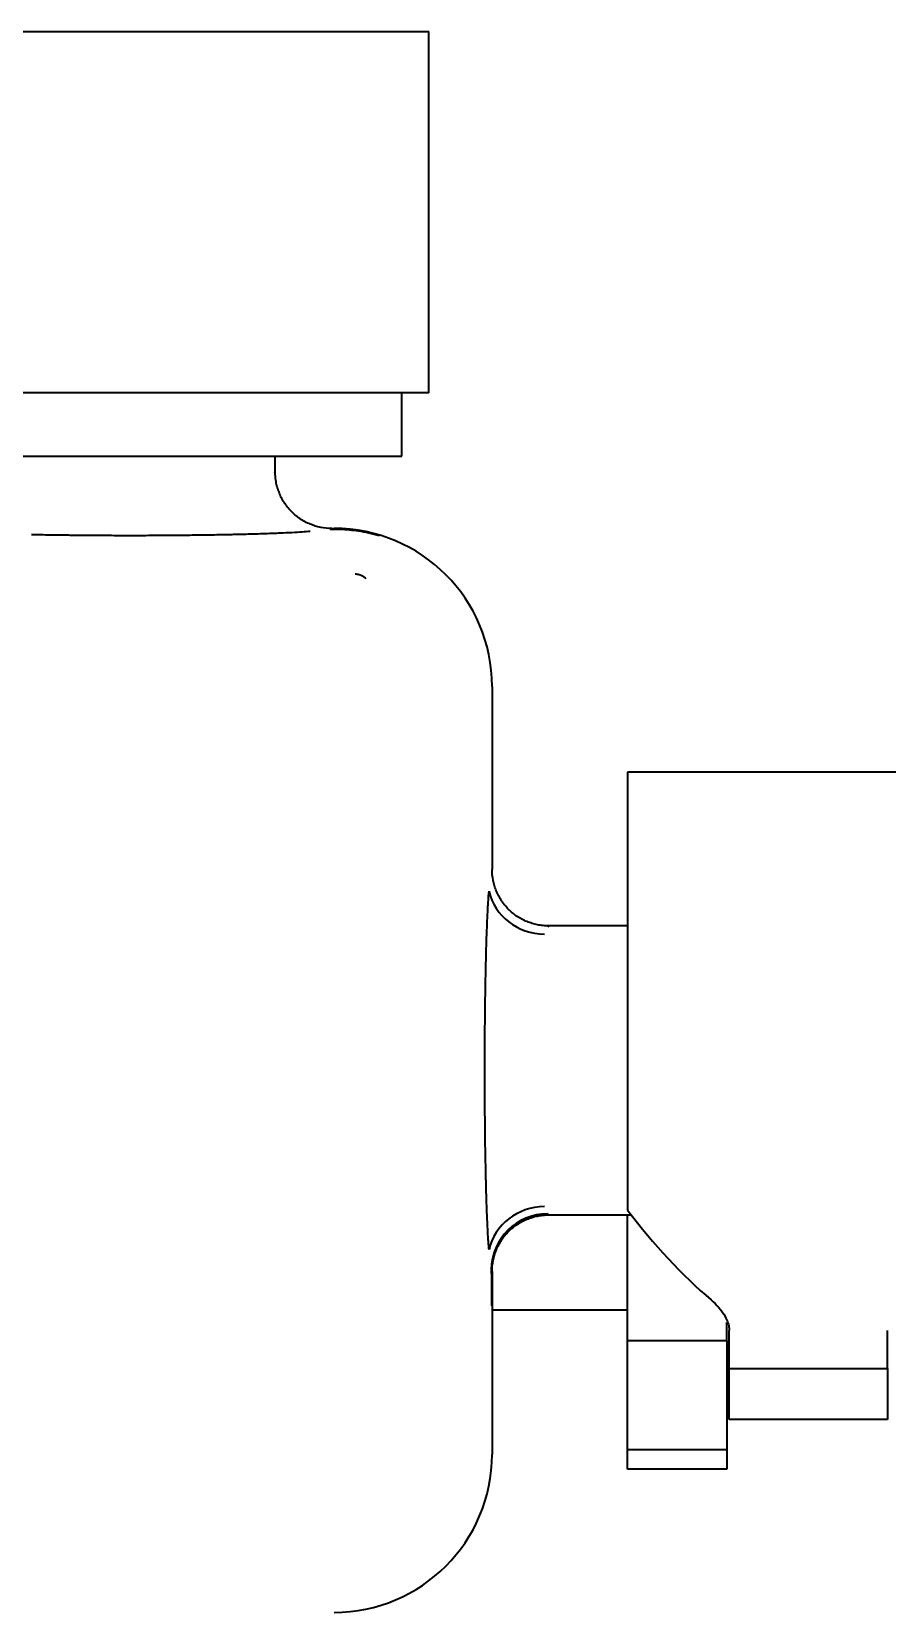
# Model space of a CAD drawing. Header units: inches. Extents: x 885 to 6823, y 710 to 5493.
# Drawn here: x 6690.27 to 6709.21, y 2264.86 to 2299.86 of the extents above; entities that cross this region are included whole.
import ezdxf

# ---------------------------------------------------------------- set-up
doc = ezdxf.new("R2010")
doc.units = ezdxf.units.IN
doc.layers.add('1', color=7, linetype='Continuous', true_color=0xffffff)

msp = doc.modelspace()

# ---------------------------------------------------------------- linework, layer by layer
at = {"layer": '1', "color": 7, "linetype": 'Continuous', "lineweight": 35}
for p, q in [((6685.858, 2299.856), (6699.058, 2299.856)), ((6699.058, 2291.856), (6699.058, 2299.856)), ((6699.058, 2291.856), (6685.858, 2291.856)), ((6698.458, 2290.456), (6698.458, 2291.857)), ((6686.458, 2290.456), (6692.458, 2290.456)), ((6692.458, 2290.456), (6698.458, 2290.456)), ((6695.658, 2290.106), (6695.658, 2290.456)), ((6696.873, 2288.838), (6696.944, 2288.839)), ((6696.908, 2288.856), (6696.96, 2288.856)), ((6700.458, 2285.358), (6700.458, 2281.305)), ((6703.458, 2283.456), (6703.458, 2273.761)), ((6711.458, 2283.456), (6703.458, 2283.456)), ((6703.458, 2280.056), (6701.709, 2280.056)), ((6701.709, 2273.656), (6703.539, 2273.656)), ((6703.458, 2270.87), (6703.458, 2273.656)), ((6700.458, 2272.406), (6700.458, 2268.353)), ((6700.46, 2271.556), (6703.459, 2271.556)), ((6705.658, 2270.87), (6705.658, 2271.272)), ((6703.458, 2270.431), (6703.458, 2270.87)), ((6705.658, 2270.87), (6703.458, 2270.87)), ((6705.658, 2270.87), (6705.658, 2270.431)), ((6705.708, 2270.256), (6705.708, 2271.094)), ((6709.208, 2270.256), (6709.208, 2271.094)), ((6703.458, 2268.451), (6703.458, 2270.431)), ((6705.658, 2270.431), (6705.658, 2268.451)), ((6705.708, 2270.256), (6709.208, 2270.256)), ((6705.708, 2269.125), (6705.708, 2270.256)), ((6709.208, 2270.256), (6709.208, 2269.125)), ((6709.208, 2269.125), (6705.708, 2269.125)), ((6703.458, 2268.027), (6703.458, 2268.451)), ((6705.658, 2268.451), (6703.458, 2268.451)), ((6705.658, 2268.451), (6705.658, 2268.027)), ((6705.658, 2268.027), (6703.458, 2268.027))]:
    msp.add_line(p, q, dxfattribs=at)
for centre, major_axis, ratio, start_param, end_param in [((6692.458, 2290.106), (3.2, 0), 0.048562, 6.157161, 6.283185), ((6696.956, 2285.353), (2.478, 2.478), 0.998783, 5.498396, 7.067974), ((6701.617, 2281.05), (-1.245, 0.111), 0.942269, 0.285425, 1.654635), ((6701.709, 2276.856), (0, 3.2), 0.048562, 0, 0.126027), ((6701.617, 2272.661), (-1.245, -0.111), 0.942278, 4.628736, 5.997943), ((6701.69, 2272.441), (-1.205, -0.332), 0.991474, 4.445601, 6.012009), ((6701.709, 2276.856), (0, 3.2), 0.048562, 3.015566, 3.141593), ((6705.708, 2276.856), (-3.879, 6.325), 0.486103, 1.769102, 2.160068), ((6696.956, 2268.358), (2.478, -2.478), 0.998783, 5.498396, 7.067974)]:
    msp.add_ellipse(centre, major_axis=major_axis, ratio=ratio, start_param=start_param, end_param=end_param, dxfattribs=at)
for points, knots in [([(6696.908, 2288.856), (6696.826, 2288.856), (6696.744, 2288.864), (6696.625, 2288.887), (6696.585, 2288.897), (6696.526, 2288.915), (6696.507, 2288.922), (6696.468, 2288.936), (6696.449, 2288.943), (6696.354, 2288.982), (6696.282, 2289.021), (6696.197, 2289.077), (6696.181, 2289.089), (6696.148, 2289.113), (6696.131, 2289.126), (6696.084, 2289.165), (6696.053, 2289.193), (6695.967, 2289.279), (6695.915, 2289.342), (6695.858, 2289.428), (6695.847, 2289.445), (6695.826, 2289.48), (6695.795, 2289.534), (6695.752, 2289.626), (6695.724, 2289.703), (6695.707, 2289.761), (6695.701, 2289.781), (6695.691, 2289.821), (6695.686, 2289.841), (6695.674, 2289.902), (6695.668, 2289.942), (6695.662, 2290.004), (6695.66, 2290.034), (6695.659, 2290.065), (6695.658, 2290.086), (6695.658, 2290.096), (6695.658, 2290.106)], [0, 0, 0, 0, 0.125, 0.125, 0.1875, 0.1875, 0.21875, 0.21875, 0.25, 0.25, 0.375, 0.375, 0.40625, 0.40625, 0.4375, 0.4375, 0.5, 0.5, 0.625, 0.625, 0.65625, 0.65625, 0.6875, 0.75, 0.8125, 0.8125, 0.84375, 0.84375, 0.875, 0.875, 0.9375, 0.9375, 0.96875, 0.984375, 0.984375, 1, 1, 1, 1]), ([(6696.429, 2288.79), (6696.378, 2288.785), (6696.319, 2288.78), (6696.185, 2288.771), (6696.111, 2288.766), (6695.947, 2288.757), (6695.857, 2288.753), (6695.736, 2288.748), (6695.711, 2288.747), (6695.661, 2288.745), (6695.584, 2288.742), (6695.504, 2288.739), (6695.34, 2288.733), (6695.225, 2288.73), (6694.983, 2288.723), (6694.857, 2288.72), (6694.691, 2288.717), (6694.657, 2288.716), (6694.59, 2288.715), (6694.488, 2288.713), (6694.314, 2288.709), (6694.171, 2288.707), (6694.063, 2288.706), (6694.027, 2288.705), (6693.953, 2288.704), (6693.916, 2288.704), (6693.731, 2288.702), (6693.581, 2288.7), (6693.278, 2288.698), (6693.125, 2288.697), (6692.815, 2288.695), (6692.659, 2288.695), (6692.423, 2288.695), (6692.344, 2288.695), (6692.188, 2288.695), (6692.11, 2288.695), (6691.877, 2288.696), (6691.724, 2288.697), (6691.419, 2288.699), (6691.268, 2288.701), (6691.082, 2288.703), (6691.044, 2288.703), (6690.971, 2288.704), (6690.86, 2288.706), (6690.752, 2288.707), (6690.539, 2288.71), (6690.401, 2288.713), (6690.266, 2288.716)], [0, 0, 0, 0, 0.0625, 0.0625, 0.125, 0.125, 0.1875, 0.1875, 0.203125, 0.203125, 0.21875, 0.25, 0.25, 0.3125, 0.3125, 0.375, 0.375, 0.390625, 0.390625, 0.40625, 0.4375, 0.46875, 0.46875, 0.484375, 0.484375, 0.5, 0.5, 0.5625, 0.5625, 0.625, 0.625, 0.6875, 0.6875, 0.71875, 0.71875, 0.75, 0.75, 0.8125, 0.8125, 0.875, 0.875, 0.890625, 0.890625, 0.90625, 0.9375, 0.9375, 1, 1, 1, 1]), ([(6701.709, 2280.056), (6701.699, 2280.056), (6701.689, 2280.056), (6701.668, 2280.056), (6701.637, 2280.057), (6701.606, 2280.06), (6701.545, 2280.066), (6701.505, 2280.072), (6701.444, 2280.084), (6701.424, 2280.088), (6701.384, 2280.098), (6701.364, 2280.104), (6701.305, 2280.122), (6701.229, 2280.149), (6701.137, 2280.193), (6701.083, 2280.223), (6701.048, 2280.244), (6701.03, 2280.255), (6700.945, 2280.312), (6700.882, 2280.364), (6700.796, 2280.45), (6700.768, 2280.481), (6700.729, 2280.529), (6700.716, 2280.545), (6700.692, 2280.578), (6700.68, 2280.595), (6700.623, 2280.679), (6700.585, 2280.751), (6700.546, 2280.846), (6700.538, 2280.865), (6700.524, 2280.904), (6700.518, 2280.923), (6700.5, 2280.982), (6700.49, 2281.022), (6700.466, 2281.142), (6700.458, 2281.223), (6700.458, 2281.305)], [0, 0, 0, 0, 0.015625, 0.015625, 0.03125, 0.0625, 0.0625, 0.125, 0.125, 0.15625, 0.15625, 0.1875, 0.1875, 0.25, 0.3125, 0.34375, 0.34375, 0.375, 0.375, 0.5, 0.5, 0.5625, 0.5625, 0.59375, 0.59375, 0.625, 0.625, 0.75, 0.75, 0.78125, 0.78125, 0.8125, 0.8125, 0.875, 0.875, 1, 1, 1, 1]), ([(6700.393, 2272.884), (6700.389, 2272.92), (6700.386, 2272.959), (6700.379, 2273.046), (6700.376, 2273.092), (6700.366, 2273.243), (6700.36, 2273.359), (6700.354, 2273.505), (6700.353, 2273.522), (6700.351, 2273.555), (6700.351, 2273.572), (6700.349, 2273.624), (6700.347, 2273.659), (6700.343, 2273.766), (6700.34, 2273.841), (6700.333, 2274.072), (6700.328, 2274.237), (6700.323, 2274.458), (6700.322, 2274.503), (6700.32, 2274.594), (6700.319, 2274.641), (6700.316, 2274.781), (6700.314, 2274.876), (6700.309, 2275.166), (6700.307, 2275.366), (6700.303, 2275.675), (6700.302, 2275.779), (6700.301, 2275.939), (6700.301, 2275.992), (6700.3, 2276.1), (6700.3, 2276.153), (6700.299, 2276.315), (6700.298, 2276.423), (6700.298, 2276.586), (6700.298, 2276.64), (6700.298, 2276.749), (6700.298, 2276.804), (6700.298, 2277.078), (6700.298, 2277.294), (6700.301, 2277.72), (6700.302, 2277.931), (6700.305, 2278.19), (6700.306, 2278.242), (6700.307, 2278.345), (6700.308, 2278.396), (6700.31, 2278.546), (6700.311, 2278.645), (6700.316, 2278.934), (6700.32, 2279.119), (6700.325, 2279.34), (6700.326, 2279.384), (6700.328, 2279.448), (6700.328, 2279.47), (6700.33, 2279.512), (6700.33, 2279.534), (6700.333, 2279.638), (6700.335, 2279.718), (6700.343, 2279.95), (6700.349, 2280.092), (6700.357, 2280.286), (6700.36, 2280.348), (6700.364, 2280.421), (6700.365, 2280.435), (6700.366, 2280.463), (6700.369, 2280.505), (6700.371, 2280.544), (6700.379, 2280.671), (6700.386, 2280.756), (6700.393, 2280.827)], [0, 0, 0, 0, 0.03125, 0.03125, 0.0625, 0.0625, 0.125, 0.125, 0.132812, 0.132812, 0.140625, 0.140625, 0.15625, 0.15625, 0.1875, 0.1875, 0.25, 0.25, 0.265625, 0.265625, 0.28125, 0.28125, 0.3125, 0.3125, 0.375, 0.375, 0.40625, 0.40625, 0.421875, 0.421875, 0.4375, 0.4375, 0.46875, 0.46875, 0.484375, 0.484375, 0.5, 0.5, 0.5625, 0.5625, 0.625, 0.625, 0.640625, 0.640625, 0.65625, 0.65625, 0.6875, 0.6875, 0.75, 0.75, 0.765625, 0.765625, 0.773438, 0.773438, 0.78125, 0.78125, 0.8125, 0.8125, 0.875, 0.875, 0.90625, 0.90625, 0.914062, 0.914062, 0.921875, 0.9375, 0.9375, 1, 1, 1, 1]), ([(6700.458, 2272.406), (6700.458, 2272.488), (6700.466, 2272.569), (6700.49, 2272.689), (6700.5, 2272.729), (6700.518, 2272.788), (6700.524, 2272.807), (6700.538, 2272.846), (6700.546, 2272.865), (6700.585, 2272.96), (6700.623, 2273.032), (6700.68, 2273.117), (6700.692, 2273.133), (6700.716, 2273.166), (6700.729, 2273.183), (6700.768, 2273.23), (6700.796, 2273.261), (6700.882, 2273.347), (6700.945, 2273.399), (6701.03, 2273.456), (6701.048, 2273.467), (6701.083, 2273.488), (6701.137, 2273.518), (6701.229, 2273.562), (6701.305, 2273.589), (6701.364, 2273.607), (6701.384, 2273.613), (6701.424, 2273.623), (6701.444, 2273.627), (6701.505, 2273.639), (6701.545, 2273.645), (6701.606, 2273.652), (6701.637, 2273.654), (6701.668, 2273.655), (6701.689, 2273.655), (6701.699, 2273.656), (6701.709, 2273.656)], [0, 0, 0, 0, 0.125, 0.125, 0.1875, 0.1875, 0.21875, 0.21875, 0.25, 0.25, 0.375, 0.375, 0.40625, 0.40625, 0.4375, 0.4375, 0.5, 0.5, 0.625, 0.625, 0.65625, 0.65625, 0.6875, 0.75, 0.8125, 0.8125, 0.84375, 0.84375, 0.875, 0.875, 0.9375, 0.9375, 0.96875, 0.984375, 0.984375, 1, 1, 1, 1]), ([(6700.44, 2272.441), (6700.44, 2272.441), (6700.44, 2272.441), (6700.442, 2272.365), (6700.445, 2272.206), (6700.448, 2271.935), (6700.448, 2271.742), (6700.448, 2271.641)], [0, 0, 0, 0, 0.000073, 0.000073, 0.333382, 0.666691, 1, 1, 1, 1])]:
    msp.add_open_spline(points, degree=3, knots=knots, dxfattribs=at)
for points in [[(6696.944, 2288.839), (6696.996, 2288.84), (6697.107, 2288.839), (6697.293, 2288.828), (6697.497, 2288.803), (6697.719, 2288.762), (6697.879, 2288.721), (6697.961, 2288.696)], [(6697.672, 2287.74), (6697.653, 2287.757), (6697.615, 2287.787), (6697.562, 2287.816), (6697.513, 2287.833), (6697.469, 2287.84), (6697.442, 2287.84), (6697.43, 2287.84)], [(6705.308, 2271.773), (6705.37, 2271.72), (6705.479, 2271.613), (6705.56, 2271.503), (6705.594, 2271.449)], [(6705.594, 2271.449), (6705.619, 2271.408), (6705.661, 2271.327), (6705.7, 2271.207), (6705.708, 2271.131), (6705.708, 2271.094)]]:
    msp.add_open_spline(points, degree=3, dxfattribs=at)

doc.saveas('drawing.dxf')
